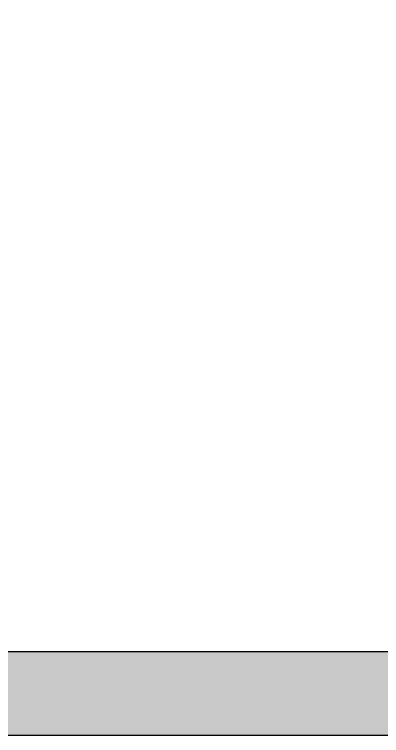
# Model space of a CAD drawing. Header units: millimetres. Extents: x 0 to 420, y 0 to 297.
# Drawn here: x 168.83 to 177.6, y 183.93 to 201.15 of the extents above; entities that cross this region are included whole.
import ezdxf

# ---------------------------------------------------------------- set-up
doc = ezdxf.new("R2010")
doc.units = ezdxf.units.MM
doc.header["$LTSCALE"] = 10
doc.header["$MEASUREMENT"] = 0
doc.layers.add('L25', color=1, linetype='Continuous')

msp = doc.modelspace()

# ---------------------------------------------------------------- hatches: boundary and pattern name
at = {"layer": 'L25'}
h = msp.add_hatch(color=256, dxfattribs=at)
edge = h.paths.add_edge_path(flags=16)
edge.add_line((136.52899, 192.602566), (136.52899, 232.602566))
edge.add_arc((143.195657, 232.602566), 6.666667, 90, 180, ccw=False)
edge.add_line((143.195657, 239.269233), (243.135687, 239.269233))
edge.add_arc((243.135687, 232.602566), 6.666667, 0, 90, ccw=False)
edge.add_line((249.802353, 232.602566), (249.802353, 192.602566))
edge.add_arc((243.135687, 192.602566), 6.666667, 270, 360, ccw=False)
edge.add_line((243.135687, 185.9359), (143.195657, 185.9359))
edge.add_arc((143.195657, 192.602566), 6.666667, 180, 270, ccw=False)
edge = h.paths.add_edge_path()
edge.add_line((134.52899, 192.602566), (134.52899, 232.602566))
edge.add_arc((143.195657, 232.602566), 8.666667, 90, 180, ccw=False)
edge.add_line((143.195657, 241.269233), (243.135687, 241.269233))
edge.add_arc((243.135687, 232.602566), 8.666667, 0, 90, ccw=False)
edge.add_line((251.802353, 232.602566), (251.802353, 192.602566))
edge.add_arc((243.135687, 192.602566), 8.666667, 270, 360, ccw=False)
edge.add_line((243.135687, 183.9359), (143.195657, 183.9359))
edge.add_arc((143.195657, 192.602566), 8.666667, 180, 270, ccw=False)

# ---------------------------------------------------------------- linework, layer by layer
for points in [[(134.52899, 192.602566), (134.52899, 232.602566, -0.414213562), (143.195657, 241.269233), (243.135687, 241.269233, -0.414213562), (251.802353, 232.602566), (251.802353, 192.602566, -0.414213562), (243.135687, 183.9359), (143.195657, 183.9359, -0.414213562)], [(136.52899, 192.602566), (136.52899, 232.602566, -0.414213562), (143.195657, 239.269233), (243.135687, 239.269233, -0.414213562), (249.802353, 232.602566), (249.802353, 192.602566, -0.414213562), (243.135687, 185.9359), (143.195657, 185.9359, -0.414213562)]]:
    msp.add_lwpolyline(points, format="xyb", close=True, dxfattribs=at)

doc.saveas('drawing.dxf')
